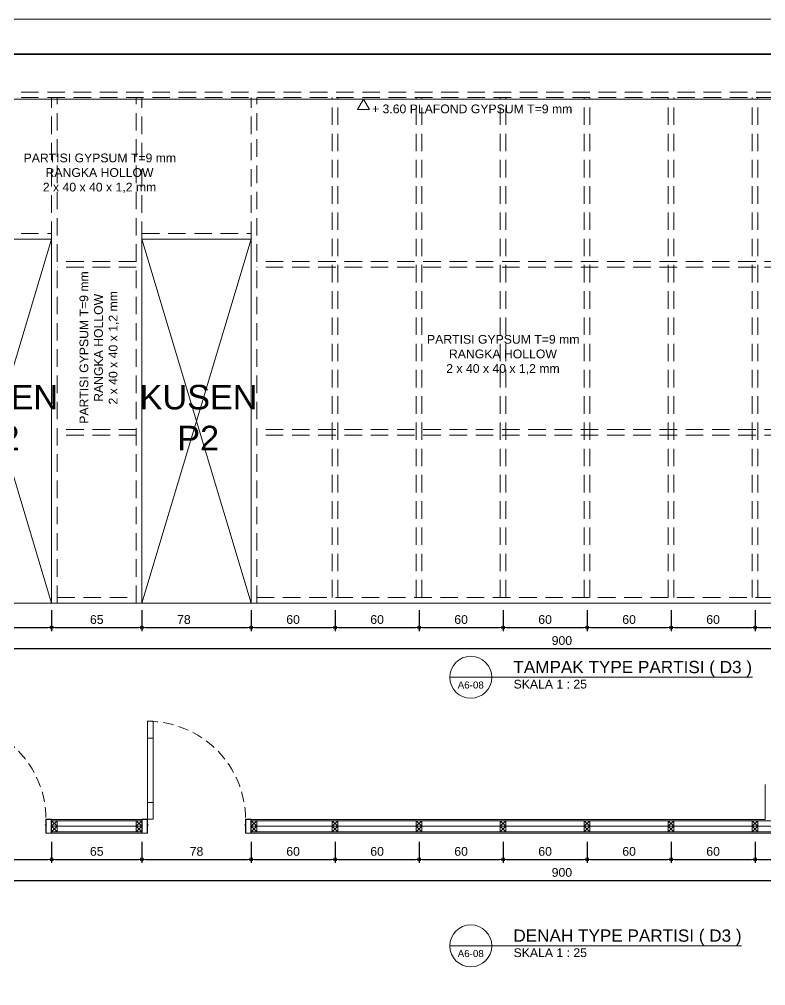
# Model space of a CAD drawing. Header units: millimetres. Extents: x -11 to 1625, y -267 to 180.
# Drawn here: x 1025.01 to 1046.34, y -239.61 to -212 of the extents above; entities that cross this region are included whole.
import ezdxf
from ezdxf.enums import TextEntityAlignment as Align

# ---------------------------------------------------------------- set-up
doc = ezdxf.new("R2010")
doc.units = ezdxf.units.MM
doc.linetypes.add('HIDDEN', pattern=[0.375, 0.25, -0.125])
for name, color, linetype, lineweight in [('ars', 11, 'Continuous', 5), ('GRS KOP', 1, 'Continuous', 35), ('kop', 7, 'Continuous', 20), ('kus', 63, 'Continuous', 15), ('lan', 7, 'Continuous', 15), ('not', 7, 'Continuous', 20), ('PARTISI', 190, 'Continuous', 9), ('u', 6, 'Continuous', 20)]:
    doc.layers.add(name, color=color, linetype=linetype, lineweight=lineweight)
doc.styles.add('BARU', font='complex.shx')
doc.styles.add('S', font='SIMPLEX', dxfattribs={"width": 1.1})
doc.styles.get("Standard").update_dxf_attribs({"font": 'ARIALUNI.TTF'})
doc.dimstyles.new('SK-25', dxfattribs={"dimtxt": 0.25, "dimasz": 0.1, "dimexe": 0.1, "dimexo": 0, "dimgap": 0.1, "dimtad": 1, "dimdec": 0, "dimlfac": 25, "dimzin": 12, "dimdsep": 46, "dimtxsty": 'Standard', "dimblk": 'BULAT', "dimcen": 0.1, "dimclrd": 256, "dimadec": 0, "dimazin": 3, "dimtfac": 1, "dimtdec": 0, "dimtofl": 0, "dimtmove": 0, "dimatfit": 3, "dimldrblk": 'BULAT', "dimfxl": 0, "dimtolj": 1, "dimtzin": 0, "dimarcsym": 0})

# ---------------------------------------------------------------- blocks, each defined once
blk = doc.blocks.new('kop')
at = {"layer": 'GRS KOP'}
blk.add_lwpolyline([(1, 54), (83, 54), (83, 1), (1, 1)], close=True, dxfattribs=at)
at = {"layer": 'kop', "color": 7}
blk.add_line((84, 55), (0, 55), dxfattribs=at)
at = {"layer": 'kop', "style": 'BARU', "flags": 4}
for p, height in [((73.8, 5.4), 0.35), ((80.303, 5.382), 0.25), ((73.8, 4.9), 0.35), ((80.303, 4.882), 0.25), ((73.8, 4.4), 0.35), ((80.303, 4.382), 0.25)]:
    blk.add_attdef('-', p, '', height=height, dxfattribs=at)
at = {"layer": 'kop', "flags": 4}
for tag, p in [('AR-00', (78.057, 2.648)), ('00', (81.238, 2.647))]:
    blk.add_attdef(tag, text='', height=0.35, dxfattribs=at).set_placement(p, align=Align.MIDDLE)
blk = doc.blocks.new('P 70')
at = {"linetype": 'HIDDEN', "ltscale": 0.3}
blk.add_lwpolyline([(-0.74, 0.1, -0.414214), (-0.04, 0.8, -1.303225)], format="xyb", dxfattribs=at)
for points in [[(-0.04, 0.8), (-0.08, 0.8), (-0.08, 0.68), (-0.04, 0.68)], [(-0.04, 0.68), (-0.08, 0.68), (-0.08, 0.22), (-0.04, 0.22)], [(-0.04, 0.1), (-0.08, 0.1), (-0.08, 0.22), (-0.04, 0.22)], [(-0.7351, 0.06), (-0.74, 0.06), (-0.74, 0.0615), (-0.74, 0.1), (-0.78, 0.1), (-0.78, 0), (-0.74, 0), (-0.74, 0.0565), (-0.7351, 0.0583)], [(-0.742, 0.002), (-0.778, 0.002), (-0.778, 0.098), (-0.742, 0.098)], [(-0.0449, 0.06), (-0.04, 0.06), (-0.04, 0.0615), (-0.04, 0.1), (0, 0.1), (0, 0), (-0.04, 0), (-0.04, 0.0565), (-0.0449, 0.0583)], [(-0.038, 0.002), (-0.002, 0.002), (-0.002, 0.098), (-0.038, 0.098)]]:
    blk.add_lwpolyline(points, close=True)
blk = doc.blocks.new('Ndtpd')
blk.add_line((0.747, 0), (-0.747, 0))
blk.add_circle((0, 0), 0.747)
at = {"flags": 4}
for tag, height, p in [('NO', 0.5, (0, 0.148)), ('NOLBR', 0.3, (0, -0.398))]:
    blk.add_attdef(tag, text='', height=height, dxfattribs=at).set_placement(p, align=Align.CENTER)
for tag, p, height in [('NDTPD', (1.516, 0.148), 0.5), ('SKALA', (1.523, -0.398), 0.3)]:
    blk.add_attdef(tag, p, '', height=height, dxfattribs=at)
blk = doc.blocks.new('BULAT')
for p, q in [((-1, 0), (1, 0)), ((0, -1), (0, 1))]:
    blk.add_line(p, q)
blk.add_circle((0, 0), 0.5)
blk = doc.blocks.new('*D2249')
at = {"layer": 'Defpoints', "color": 0, "ltscale": 0.15}
for p in [(1022.516, -236.102), (1058.516, -236.102), (1058.516, -236.602)]:
    blk.add_point(p, dxfattribs=at)
at = {"layer": 'u', "color": 0, "lineweight": -2, "ltscale": 0.15}
for p, q in [((1022.516, -236.102), (1022.516, -236.702)), ((1058.516, -236.102), (1058.516, -236.702))]:
    blk.add_line(p, q, dxfattribs=at)
at = {"layer": 'u', "lineweight": -2, "ltscale": 0.15}
blk.add_line((1022.616, -236.602), (1058.416, -236.602), dxfattribs=at)
at = {"layer": 'u', "lineweight": -2, "ltscale": 0.15, "xscale": 0.1, "yscale": 0.1, "zscale": 0.1, "rotation": 180}
blk.add_blockref('BULAT', (1022.516, -236.602), dxfattribs=at)
at = {"layer": 'u', "lineweight": -2, "ltscale": 0.15, "xscale": 0.1, "yscale": 0.1, "zscale": 0.1}
blk.add_blockref('BULAT', (1058.516, -236.602), dxfattribs=at)
at = {"layer": 'u', "color": 0, "ltscale": 0.15, "insert": (1040.516, -236.374), "char_height": 0.25, "attachment_point": 5}
blk.add_mtext('\\A1;900', dxfattribs=at)
blk = doc.blocks.new('*D2250')
at = {"layer": 'Defpoints', "color": 0, "ltscale": 0.15}
for p in [(1028.516, -235.502), (1031.636, -235.502), (1031.636, -236.002)]:
    blk.add_point(p, dxfattribs=at)
at = {"layer": 'u', "color": 0, "lineweight": -2, "ltscale": 0.15}
for p, q in [((1028.516, -235.502), (1028.516, -236.102)), ((1031.636, -235.502), (1031.636, -236.102))]:
    blk.add_line(p, q, dxfattribs=at)
at = {"layer": 'u', "lineweight": -2, "ltscale": 0.15}
blk.add_line((1028.616, -236.002), (1031.536, -236.002), dxfattribs=at)
at = {"layer": 'u', "lineweight": -2, "ltscale": 0.15, "xscale": 0.1, "yscale": 0.1, "zscale": 0.1, "rotation": 180}
blk.add_blockref('BULAT', (1028.516, -236.002), dxfattribs=at)
at = {"layer": 'u', "lineweight": -2, "ltscale": 0.15, "xscale": 0.1, "yscale": 0.1, "zscale": 0.1}
blk.add_blockref('BULAT', (1031.636, -236.002), dxfattribs=at)
at = {"layer": 'u', "color": 0, "ltscale": 0.15, "insert": (1030.076, -235.774), "char_height": 0.25, "attachment_point": 5}
blk.add_mtext('\\A1;78', dxfattribs=at)
blk = doc.blocks.new('*D2251')
at = {"layer": 'Defpoints', "color": 0, "ltscale": 0.15}
for p in [(1025.936, -235.502), (1028.516, -235.502), (1028.516, -236.002)]:
    blk.add_point(p, dxfattribs=at)
at = {"layer": 'u', "color": 0, "lineweight": -2, "ltscale": 0.15}
for p, q in [((1025.936, -235.502), (1025.936, -236.102)), ((1028.516, -235.502), (1028.516, -236.102))]:
    blk.add_line(p, q, dxfattribs=at)
at = {"layer": 'u', "lineweight": -2, "ltscale": 0.15}
blk.add_line((1026.036, -236.002), (1028.416, -236.002), dxfattribs=at)
at = {"layer": 'u', "lineweight": -2, "ltscale": 0.15, "xscale": 0.1, "yscale": 0.1, "zscale": 0.1, "rotation": 180}
blk.add_blockref('BULAT', (1025.936, -236.002), dxfattribs=at)
at = {"layer": 'u', "lineweight": -2, "ltscale": 0.15, "xscale": 0.1, "yscale": 0.1, "zscale": 0.1}
blk.add_blockref('BULAT', (1028.516, -236.002), dxfattribs=at)
at = {"layer": 'u', "color": 0, "ltscale": 0.15, "insert": (1027.226, -235.774), "char_height": 0.25, "attachment_point": 5}
blk.add_mtext('\\A1;65', dxfattribs=at)
blk = doc.blocks.new('*D2252')
at = {"layer": 'Defpoints', "color": 0, "ltscale": 0.15}
for p in [(1022.816, -235.502), (1025.936, -235.502), (1025.936, -236.002)]:
    blk.add_point(p, dxfattribs=at)
at = {"layer": 'u', "color": 0, "lineweight": -2, "ltscale": 0.15}
for p, q in [((1022.816, -235.502), (1022.816, -236.102)), ((1025.936, -235.502), (1025.936, -236.102))]:
    blk.add_line(p, q, dxfattribs=at)
at = {"layer": 'u', "lineweight": -2, "ltscale": 0.15}
blk.add_line((1022.916, -236.002), (1025.836, -236.002), dxfattribs=at)
at = {"layer": 'u', "lineweight": -2, "ltscale": 0.15, "xscale": 0.1, "yscale": 0.1, "zscale": 0.1, "rotation": 180}
blk.add_blockref('BULAT', (1022.816, -236.002), dxfattribs=at)
at = {"layer": 'u', "lineweight": -2, "ltscale": 0.15, "xscale": 0.1, "yscale": 0.1, "zscale": 0.1}
blk.add_blockref('BULAT', (1025.936, -236.002), dxfattribs=at)
at = {"layer": 'u', "color": 0, "ltscale": 0.15, "insert": (1024.376, -235.774), "char_height": 0.25, "attachment_point": 5}
blk.add_mtext('\\A1;78', dxfattribs=at)
blk = doc.blocks.new('*D2253')
at = {"layer": 'Defpoints', "color": 0, "ltscale": 0.15}
for p in [(1041.236, -235.502), (1043.636, -235.502), (1043.636, -236.002)]:
    blk.add_point(p, dxfattribs=at)
at = {"layer": 'u', "color": 0, "lineweight": -2, "ltscale": 0.15}
for p, q in [((1041.236, -235.502), (1041.236, -236.102)), ((1043.636, -235.502), (1043.636, -236.102))]:
    blk.add_line(p, q, dxfattribs=at)
at = {"layer": 'u', "lineweight": -2, "ltscale": 0.15}
blk.add_line((1041.336, -236.002), (1043.536, -236.002), dxfattribs=at)
at = {"layer": 'u', "lineweight": -2, "ltscale": 0.15, "xscale": 0.1, "yscale": 0.1, "zscale": 0.1, "rotation": 180}
blk.add_blockref('BULAT', (1041.236, -236.002), dxfattribs=at)
at = {"layer": 'u', "lineweight": -2, "ltscale": 0.15, "xscale": 0.1, "yscale": 0.1, "zscale": 0.1}
blk.add_blockref('BULAT', (1043.636, -236.002), dxfattribs=at)
at = {"layer": 'u', "color": 0, "ltscale": 0.15, "insert": (1042.436, -235.774), "char_height": 0.25, "attachment_point": 5}
blk.add_mtext('\\A1;60', dxfattribs=at)
blk = doc.blocks.new('*D2254')
at = {"layer": 'Defpoints', "color": 0, "ltscale": 0.15}
for p in [(1038.836, -235.502), (1041.236, -235.502), (1041.236, -236.002)]:
    blk.add_point(p, dxfattribs=at)
at = {"layer": 'u', "color": 0, "lineweight": -2, "ltscale": 0.15}
for p, q in [((1038.836, -235.502), (1038.836, -236.102)), ((1041.236, -235.502), (1041.236, -236.102))]:
    blk.add_line(p, q, dxfattribs=at)
at = {"layer": 'u', "lineweight": -2, "ltscale": 0.15}
blk.add_line((1038.936, -236.002), (1041.136, -236.002), dxfattribs=at)
at = {"layer": 'u', "lineweight": -2, "ltscale": 0.15, "xscale": 0.1, "yscale": 0.1, "zscale": 0.1, "rotation": 180}
blk.add_blockref('BULAT', (1038.836, -236.002), dxfattribs=at)
at = {"layer": 'u', "lineweight": -2, "ltscale": 0.15, "xscale": 0.1, "yscale": 0.1, "zscale": 0.1}
blk.add_blockref('BULAT', (1041.236, -236.002), dxfattribs=at)
at = {"layer": 'u', "color": 0, "ltscale": 0.15, "insert": (1040.036, -235.774), "char_height": 0.25, "attachment_point": 5}
blk.add_mtext('\\A1;60', dxfattribs=at)
blk = doc.blocks.new('*D2255')
at = {"layer": 'Defpoints', "color": 0, "ltscale": 0.15}
for p in [(1036.436, -235.502), (1038.836, -235.502), (1038.836, -236.002)]:
    blk.add_point(p, dxfattribs=at)
at = {"layer": 'u', "color": 0, "lineweight": -2, "ltscale": 0.15}
for p, q in [((1036.436, -235.502), (1036.436, -236.102)), ((1038.836, -235.502), (1038.836, -236.102))]:
    blk.add_line(p, q, dxfattribs=at)
at = {"layer": 'u', "lineweight": -2, "ltscale": 0.15}
blk.add_line((1036.536, -236.002), (1038.736, -236.002), dxfattribs=at)
at = {"layer": 'u', "lineweight": -2, "ltscale": 0.15, "xscale": 0.1, "yscale": 0.1, "zscale": 0.1, "rotation": 180}
blk.add_blockref('BULAT', (1036.436, -236.002), dxfattribs=at)
at = {"layer": 'u', "lineweight": -2, "ltscale": 0.15, "xscale": 0.1, "yscale": 0.1, "zscale": 0.1}
blk.add_blockref('BULAT', (1038.836, -236.002), dxfattribs=at)
at = {"layer": 'u', "color": 0, "ltscale": 0.15, "insert": (1037.636, -235.774), "char_height": 0.25, "attachment_point": 5}
blk.add_mtext('\\A1;60', dxfattribs=at)
blk = doc.blocks.new('*D2256')
at = {"layer": 'Defpoints', "color": 0, "ltscale": 0.15}
for p in [(1034.036, -235.502), (1036.436, -235.502), (1036.436, -236.002)]:
    blk.add_point(p, dxfattribs=at)
at = {"layer": 'u', "color": 0, "lineweight": -2, "ltscale": 0.15}
for p, q in [((1034.036, -235.502), (1034.036, -236.102)), ((1036.436, -235.502), (1036.436, -236.102))]:
    blk.add_line(p, q, dxfattribs=at)
at = {"layer": 'u', "lineweight": -2, "ltscale": 0.15}
blk.add_line((1034.136, -236.002), (1036.336, -236.002), dxfattribs=at)
at = {"layer": 'u', "lineweight": -2, "ltscale": 0.15, "xscale": 0.1, "yscale": 0.1, "zscale": 0.1, "rotation": 180}
blk.add_blockref('BULAT', (1034.036, -236.002), dxfattribs=at)
at = {"layer": 'u', "lineweight": -2, "ltscale": 0.15, "xscale": 0.1, "yscale": 0.1, "zscale": 0.1}
blk.add_blockref('BULAT', (1036.436, -236.002), dxfattribs=at)
at = {"layer": 'u', "color": 0, "ltscale": 0.15, "insert": (1035.236, -235.774), "char_height": 0.25, "attachment_point": 5}
blk.add_mtext('\\A1;60', dxfattribs=at)
blk = doc.blocks.new('*D2257')
at = {"layer": 'Defpoints', "color": 0, "ltscale": 0.15}
for p in [(1031.636, -235.502), (1034.036, -235.502), (1034.036, -236.002)]:
    blk.add_point(p, dxfattribs=at)
at = {"layer": 'u', "color": 0, "lineweight": -2, "ltscale": 0.15}
for p, q in [((1031.636, -235.502), (1031.636, -236.102)), ((1034.036, -235.502), (1034.036, -236.102))]:
    blk.add_line(p, q, dxfattribs=at)
at = {"layer": 'u', "lineweight": -2, "ltscale": 0.15}
blk.add_line((1031.736, -236.002), (1033.936, -236.002), dxfattribs=at)
at = {"layer": 'u', "lineweight": -2, "ltscale": 0.15, "xscale": 0.1, "yscale": 0.1, "zscale": 0.1, "rotation": 180}
blk.add_blockref('BULAT', (1031.636, -236.002), dxfattribs=at)
at = {"layer": 'u', "lineweight": -2, "ltscale": 0.15, "xscale": 0.1, "yscale": 0.1, "zscale": 0.1}
blk.add_blockref('BULAT', (1034.036, -236.002), dxfattribs=at)
at = {"layer": 'u', "color": 0, "ltscale": 0.15, "insert": (1032.836, -235.774), "char_height": 0.25, "attachment_point": 5}
blk.add_mtext('\\A1;60', dxfattribs=at)
blk = doc.blocks.new('*D2260')
at = {"layer": 'Defpoints', "color": 0, "ltscale": 0.15}
for p in [(1046.036, -235.502), (1048.436, -235.502), (1048.436, -236.002)]:
    blk.add_point(p, dxfattribs=at)
at = {"layer": 'u', "color": 0, "lineweight": -2, "ltscale": 0.15}
for p, q in [((1046.036, -235.502), (1046.036, -236.102)), ((1048.436, -235.502), (1048.436, -236.102))]:
    blk.add_line(p, q, dxfattribs=at)
at = {"layer": 'u', "lineweight": -2, "ltscale": 0.15}
blk.add_line((1046.136, -236.002), (1048.336, -236.002), dxfattribs=at)
at = {"layer": 'u', "lineweight": -2, "ltscale": 0.15, "xscale": 0.1, "yscale": 0.1, "zscale": 0.1, "rotation": 180}
blk.add_blockref('BULAT', (1046.036, -236.002), dxfattribs=at)
at = {"layer": 'u', "lineweight": -2, "ltscale": 0.15, "xscale": 0.1, "yscale": 0.1, "zscale": 0.1}
blk.add_blockref('BULAT', (1048.436, -236.002), dxfattribs=at)
at = {"layer": 'u', "color": 0, "ltscale": 0.15, "insert": (1047.236, -235.774), "char_height": 0.25, "attachment_point": 5}
blk.add_mtext('\\A1;60', dxfattribs=at)
blk = doc.blocks.new('*D2261')
at = {"layer": 'Defpoints', "color": 0, "ltscale": 0.15}
for p in [(1043.636, -235.502), (1046.036, -235.502), (1046.036, -236.002)]:
    blk.add_point(p, dxfattribs=at)
at = {"layer": 'u', "color": 0, "lineweight": -2, "ltscale": 0.15}
for p, q in [((1043.636, -235.502), (1043.636, -236.102)), ((1046.036, -235.502), (1046.036, -236.102))]:
    blk.add_line(p, q, dxfattribs=at)
at = {"layer": 'u', "lineweight": -2, "ltscale": 0.15}
blk.add_line((1043.736, -236.002), (1045.936, -236.002), dxfattribs=at)
at = {"layer": 'u', "lineweight": -2, "ltscale": 0.15, "xscale": 0.1, "yscale": 0.1, "zscale": 0.1, "rotation": 180}
blk.add_blockref('BULAT', (1043.636, -236.002), dxfattribs=at)
at = {"layer": 'u', "lineweight": -2, "ltscale": 0.15, "xscale": 0.1, "yscale": 0.1, "zscale": 0.1}
blk.add_blockref('BULAT', (1046.036, -236.002), dxfattribs=at)
at = {"layer": 'u', "color": 0, "ltscale": 0.15, "insert": (1044.836, -235.774), "char_height": 0.25, "attachment_point": 5}
blk.add_mtext('\\A1;60', dxfattribs=at)
blk = doc.blocks.new('PEILA')
blk.add_lwpolyline([(-0.188, -0.325), (0.188, -0.325), (0, 0)], close=True)
at = {"style": 'S', "width": 1.1, "flags": 4}
blk.add_attdef('CAT', (0.265, -0.289), '', height=0.2, dxfattribs=at)
blk = doc.blocks.new('*D2364')
at = {"layer": 'Defpoints', "color": 0, "ltscale": 0.15}
for p in [(1022.516, -229.478), (1058.516, -229.478), (1058.516, -229.978)]:
    blk.add_point(p, dxfattribs=at)
at = {"layer": 'u', "color": 0, "lineweight": -2, "ltscale": 0.15}
for p, q in [((1022.516, -229.478), (1022.516, -230.078)), ((1058.516, -229.478), (1058.516, -230.078))]:
    blk.add_line(p, q, dxfattribs=at)
at = {"layer": 'u', "lineweight": -2, "ltscale": 0.15}
blk.add_line((1022.616, -229.978), (1058.416, -229.978), dxfattribs=at)
at = {"layer": 'u', "lineweight": -2, "ltscale": 0.15, "xscale": 0.1, "yscale": 0.1, "zscale": 0.1, "rotation": 180}
blk.add_blockref('BULAT', (1022.516, -229.978), dxfattribs=at)
at = {"layer": 'u', "lineweight": -2, "ltscale": 0.15, "xscale": 0.1, "yscale": 0.1, "zscale": 0.1}
blk.add_blockref('BULAT', (1058.516, -229.978), dxfattribs=at)
at = {"layer": 'u', "color": 0, "ltscale": 0.15, "insert": (1040.516, -229.75), "char_height": 0.25, "attachment_point": 5}
blk.add_mtext('\\A1;900', dxfattribs=at)
blk = doc.blocks.new('*D2365')
at = {"layer": 'Defpoints', "color": 0, "ltscale": 0.15}
for p in [(1028.516, -228.878), (1031.636, -228.878), (1031.636, -229.378)]:
    blk.add_point(p, dxfattribs=at)
at = {"layer": 'u', "color": 0, "lineweight": -2, "ltscale": 0.15}
for p, q in [((1028.516, -228.878), (1028.516, -229.478)), ((1031.636, -228.878), (1031.636, -229.478))]:
    blk.add_line(p, q, dxfattribs=at)
at = {"layer": 'u', "lineweight": -2, "ltscale": 0.15}
blk.add_line((1028.616, -229.378), (1031.536, -229.378), dxfattribs=at)
at = {"layer": 'u', "lineweight": -2, "ltscale": 0.15, "xscale": 0.1, "yscale": 0.1, "zscale": 0.1, "rotation": 180}
blk.add_blockref('BULAT', (1028.516, -229.378), dxfattribs=at)
at = {"layer": 'u', "lineweight": -2, "ltscale": 0.15, "xscale": 0.1, "yscale": 0.1, "zscale": 0.1}
blk.add_blockref('BULAT', (1031.636, -229.378), dxfattribs=at)
at = {"layer": 'u', "color": 0, "ltscale": 0.15, "insert": (1029.716, -229.15), "char_height": 0.25, "attachment_point": 5}
blk.add_mtext('\\A1;78', dxfattribs=at)
blk = doc.blocks.new('*D2366')
at = {"layer": 'Defpoints', "color": 0, "ltscale": 0.15}
for p in [(1025.936, -228.878), (1028.516, -228.878), (1028.516, -229.378)]:
    blk.add_point(p, dxfattribs=at)
at = {"layer": 'u', "color": 0, "lineweight": -2, "ltscale": 0.15}
for p, q in [((1025.936, -228.878), (1025.936, -229.478)), ((1028.516, -228.878), (1028.516, -229.478))]:
    blk.add_line(p, q, dxfattribs=at)
at = {"layer": 'u', "lineweight": -2, "ltscale": 0.15}
blk.add_line((1026.036, -229.378), (1028.416, -229.378), dxfattribs=at)
at = {"layer": 'u', "lineweight": -2, "ltscale": 0.15, "xscale": 0.1, "yscale": 0.1, "zscale": 0.1, "rotation": 180}
blk.add_blockref('BULAT', (1025.936, -229.378), dxfattribs=at)
at = {"layer": 'u', "lineweight": -2, "ltscale": 0.15, "xscale": 0.1, "yscale": 0.1, "zscale": 0.1}
blk.add_blockref('BULAT', (1028.516, -229.378), dxfattribs=at)
at = {"layer": 'u', "color": 0, "ltscale": 0.15, "insert": (1027.226, -229.15), "char_height": 0.25, "attachment_point": 5}
blk.add_mtext('\\A1;65', dxfattribs=at)
blk = doc.blocks.new('*D2367')
at = {"layer": 'Defpoints', "color": 0, "ltscale": 0.15}
for p in [(1022.816, -228.878), (1025.936, -228.878), (1025.936, -229.378)]:
    blk.add_point(p, dxfattribs=at)
at = {"layer": 'u', "color": 0, "lineweight": -2, "ltscale": 0.15}
for p, q in [((1022.816, -228.878), (1022.816, -229.478)), ((1025.936, -228.878), (1025.936, -229.478))]:
    blk.add_line(p, q, dxfattribs=at)
at = {"layer": 'u', "lineweight": -2, "ltscale": 0.15}
blk.add_line((1022.916, -229.378), (1025.836, -229.378), dxfattribs=at)
at = {"layer": 'u', "lineweight": -2, "ltscale": 0.15, "xscale": 0.1, "yscale": 0.1, "zscale": 0.1, "rotation": 180}
blk.add_blockref('BULAT', (1022.816, -229.378), dxfattribs=at)
at = {"layer": 'u', "lineweight": -2, "ltscale": 0.15, "xscale": 0.1, "yscale": 0.1, "zscale": 0.1}
blk.add_blockref('BULAT', (1025.936, -229.378), dxfattribs=at)
at = {"layer": 'u', "color": 0, "ltscale": 0.15, "insert": (1024.016, -229.15), "char_height": 0.25, "attachment_point": 5}
blk.add_mtext('\\A1;78', dxfattribs=at)
blk = doc.blocks.new('*D2368')
at = {"layer": 'Defpoints', "color": 0, "ltscale": 0.15}
for p in [(1041.236, -228.878), (1043.636, -228.878), (1043.636, -229.378)]:
    blk.add_point(p, dxfattribs=at)
at = {"layer": 'u', "color": 0, "lineweight": -2, "ltscale": 0.15}
for p, q in [((1041.236, -228.878), (1041.236, -229.478)), ((1043.636, -228.878), (1043.636, -229.478))]:
    blk.add_line(p, q, dxfattribs=at)
at = {"layer": 'u', "lineweight": -2, "ltscale": 0.15}
blk.add_line((1041.336, -229.378), (1043.536, -229.378), dxfattribs=at)
at = {"layer": 'u', "lineweight": -2, "ltscale": 0.15, "xscale": 0.1, "yscale": 0.1, "zscale": 0.1, "rotation": 180}
blk.add_blockref('BULAT', (1041.236, -229.378), dxfattribs=at)
at = {"layer": 'u', "lineweight": -2, "ltscale": 0.15, "xscale": 0.1, "yscale": 0.1, "zscale": 0.1}
blk.add_blockref('BULAT', (1043.636, -229.378), dxfattribs=at)
at = {"layer": 'u', "color": 0, "ltscale": 0.15, "insert": (1042.436, -229.15), "char_height": 0.25, "attachment_point": 5}
blk.add_mtext('\\A1;60', dxfattribs=at)
blk = doc.blocks.new('*D2369')
at = {"layer": 'Defpoints', "color": 0, "ltscale": 0.15}
for p in [(1038.836, -228.878), (1041.236, -228.878), (1041.236, -229.378)]:
    blk.add_point(p, dxfattribs=at)
at = {"layer": 'u', "color": 0, "lineweight": -2, "ltscale": 0.15}
for p, q in [((1038.836, -228.878), (1038.836, -229.478)), ((1041.236, -228.878), (1041.236, -229.478))]:
    blk.add_line(p, q, dxfattribs=at)
at = {"layer": 'u', "lineweight": -2, "ltscale": 0.15}
blk.add_line((1038.936, -229.378), (1041.136, -229.378), dxfattribs=at)
at = {"layer": 'u', "lineweight": -2, "ltscale": 0.15, "xscale": 0.1, "yscale": 0.1, "zscale": 0.1, "rotation": 180}
blk.add_blockref('BULAT', (1038.836, -229.378), dxfattribs=at)
at = {"layer": 'u', "lineweight": -2, "ltscale": 0.15, "xscale": 0.1, "yscale": 0.1, "zscale": 0.1}
blk.add_blockref('BULAT', (1041.236, -229.378), dxfattribs=at)
at = {"layer": 'u', "color": 0, "ltscale": 0.15, "insert": (1040.036, -229.15), "char_height": 0.25, "attachment_point": 5}
blk.add_mtext('\\A1;60', dxfattribs=at)
blk = doc.blocks.new('*D2370')
at = {"layer": 'Defpoints', "color": 0, "ltscale": 0.15}
for p in [(1036.436, -228.878), (1038.836, -228.878), (1038.836, -229.378)]:
    blk.add_point(p, dxfattribs=at)
at = {"layer": 'u', "color": 0, "lineweight": -2, "ltscale": 0.15}
for p, q in [((1036.436, -228.878), (1036.436, -229.478)), ((1038.836, -228.878), (1038.836, -229.478))]:
    blk.add_line(p, q, dxfattribs=at)
at = {"layer": 'u', "lineweight": -2, "ltscale": 0.15}
blk.add_line((1036.536, -229.378), (1038.736, -229.378), dxfattribs=at)
at = {"layer": 'u', "lineweight": -2, "ltscale": 0.15, "xscale": 0.1, "yscale": 0.1, "zscale": 0.1, "rotation": 180}
blk.add_blockref('BULAT', (1036.436, -229.378), dxfattribs=at)
at = {"layer": 'u', "lineweight": -2, "ltscale": 0.15, "xscale": 0.1, "yscale": 0.1, "zscale": 0.1}
blk.add_blockref('BULAT', (1038.836, -229.378), dxfattribs=at)
at = {"layer": 'u', "color": 0, "ltscale": 0.15, "insert": (1037.636, -229.15), "char_height": 0.25, "attachment_point": 5}
blk.add_mtext('\\A1;60', dxfattribs=at)
blk = doc.blocks.new('*D2371')
at = {"layer": 'Defpoints', "color": 0, "ltscale": 0.15}
for p in [(1034.036, -228.878), (1036.436, -228.878), (1036.436, -229.378)]:
    blk.add_point(p, dxfattribs=at)
at = {"layer": 'u', "color": 0, "lineweight": -2, "ltscale": 0.15}
for p, q in [((1034.036, -228.878), (1034.036, -229.478)), ((1036.436, -228.878), (1036.436, -229.478))]:
    blk.add_line(p, q, dxfattribs=at)
at = {"layer": 'u', "lineweight": -2, "ltscale": 0.15}
blk.add_line((1034.136, -229.378), (1036.336, -229.378), dxfattribs=at)
at = {"layer": 'u', "lineweight": -2, "ltscale": 0.15, "xscale": 0.1, "yscale": 0.1, "zscale": 0.1, "rotation": 180}
blk.add_blockref('BULAT', (1034.036, -229.378), dxfattribs=at)
at = {"layer": 'u', "lineweight": -2, "ltscale": 0.15, "xscale": 0.1, "yscale": 0.1, "zscale": 0.1}
blk.add_blockref('BULAT', (1036.436, -229.378), dxfattribs=at)
at = {"layer": 'u', "color": 0, "ltscale": 0.15, "insert": (1035.236, -229.15), "char_height": 0.25, "attachment_point": 5}
blk.add_mtext('\\A1;60', dxfattribs=at)
blk = doc.blocks.new('*D2372')
at = {"layer": 'Defpoints', "color": 0, "ltscale": 0.15}
for p in [(1031.636, -228.878), (1034.036, -228.878), (1034.036, -229.378)]:
    blk.add_point(p, dxfattribs=at)
at = {"layer": 'u', "color": 0, "lineweight": -2, "ltscale": 0.15}
for p, q in [((1031.636, -228.878), (1031.636, -229.478)), ((1034.036, -228.878), (1034.036, -229.478))]:
    blk.add_line(p, q, dxfattribs=at)
at = {"layer": 'u', "lineweight": -2, "ltscale": 0.15}
blk.add_line((1031.736, -229.378), (1033.936, -229.378), dxfattribs=at)
at = {"layer": 'u', "lineweight": -2, "ltscale": 0.15, "xscale": 0.1, "yscale": 0.1, "zscale": 0.1, "rotation": 180}
blk.add_blockref('BULAT', (1031.636, -229.378), dxfattribs=at)
at = {"layer": 'u', "lineweight": -2, "ltscale": 0.15, "xscale": 0.1, "yscale": 0.1, "zscale": 0.1}
blk.add_blockref('BULAT', (1034.036, -229.378), dxfattribs=at)
at = {"layer": 'u', "color": 0, "ltscale": 0.15, "insert": (1032.836, -229.15), "char_height": 0.25, "attachment_point": 5}
blk.add_mtext('\\A1;60', dxfattribs=at)
blk = doc.blocks.new('*D2375')
at = {"layer": 'Defpoints', "color": 0, "ltscale": 0.15}
for p in [(1046.036, -228.878), (1048.436, -228.878), (1048.436, -229.378)]:
    blk.add_point(p, dxfattribs=at)
at = {"layer": 'u', "color": 0, "lineweight": -2, "ltscale": 0.15}
for p, q in [((1046.036, -228.878), (1046.036, -229.478)), ((1048.436, -228.878), (1048.436, -229.478))]:
    blk.add_line(p, q, dxfattribs=at)
at = {"layer": 'u', "lineweight": -2, "ltscale": 0.15}
blk.add_line((1046.136, -229.378), (1048.336, -229.378), dxfattribs=at)
at = {"layer": 'u', "lineweight": -2, "ltscale": 0.15, "xscale": 0.1, "yscale": 0.1, "zscale": 0.1, "rotation": 180}
blk.add_blockref('BULAT', (1046.036, -229.378), dxfattribs=at)
at = {"layer": 'u', "lineweight": -2, "ltscale": 0.15, "xscale": 0.1, "yscale": 0.1, "zscale": 0.1}
blk.add_blockref('BULAT', (1048.436, -229.378), dxfattribs=at)
at = {"layer": 'u', "color": 0, "ltscale": 0.15, "insert": (1047.236, -229.15), "char_height": 0.25, "attachment_point": 5}
blk.add_mtext('\\A1;60', dxfattribs=at)
blk = doc.blocks.new('*D2376')
at = {"layer": 'Defpoints', "color": 0, "ltscale": 0.15}
for p in [(1043.636, -228.878), (1046.036, -228.878), (1046.036, -229.378)]:
    blk.add_point(p, dxfattribs=at)
at = {"layer": 'u', "color": 0, "lineweight": -2, "ltscale": 0.15}
for p, q in [((1043.636, -228.878), (1043.636, -229.478)), ((1046.036, -228.878), (1046.036, -229.478))]:
    blk.add_line(p, q, dxfattribs=at)
at = {"layer": 'u', "lineweight": -2, "ltscale": 0.15}
blk.add_line((1043.736, -229.378), (1045.936, -229.378), dxfattribs=at)
at = {"layer": 'u', "lineweight": -2, "ltscale": 0.15, "xscale": 0.1, "yscale": 0.1, "zscale": 0.1, "rotation": 180}
blk.add_blockref('BULAT', (1043.636, -229.378), dxfattribs=at)
at = {"layer": 'u', "lineweight": -2, "ltscale": 0.15, "xscale": 0.1, "yscale": 0.1, "zscale": 0.1}
blk.add_blockref('BULAT', (1046.036, -229.378), dxfattribs=at)
at = {"layer": 'u', "color": 0, "ltscale": 0.15, "insert": (1044.836, -229.15), "char_height": 0.25, "attachment_point": 5}
blk.add_mtext('\\A1;60', dxfattribs=at)

msp = doc.modelspace()

# ---------------------------------------------------------------- linework, layer by layer
at = {"layer": 'ars'}
for p, q in [((1022.8156795, -214.2775377), (1058.2156795, -214.2775377)), ((1046.3196795, -233.8599462), (1046.3196795, -234.8599462)), ((1028.5156795, -234.8599462), (1025.9356795, -234.8599462)), ((1026.0956795, -234.8959462), (1025.9356795, -235.0559462)), ((1025.9356795, -234.8959462), (1026.0956795, -235.0559462)), ((1028.3556795, -234.8959462), (1028.5156795, -235.0559462)), ((1028.5156795, -234.8959462), (1028.3556795, -235.0559462)), ((1046.3196795, -234.8599462), (1031.6356795, -234.8599462)), ((1031.7956795, -234.8959462), (1031.6356795, -235.0559462)), ((1031.6356795, -234.8959462), (1031.7956795, -235.0559462)), ((1034.1156795, -234.8959462), (1033.9556795, -235.0559462)), ((1033.9556795, -234.8959462), (1034.1156795, -235.0559462)), ((1036.5156795, -234.8959462), (1036.3556795, -235.0559462)), ((1036.3556795, -234.8959462), (1036.5156795, -235.0559462)), ((1038.9156795, -234.8959462), (1038.7556795, -235.0559462)), ((1038.7556795, -234.8959462), (1038.9156795, -235.0559462)), ((1041.3156795, -234.8959462), (1041.1556795, -235.0559462)), ((1041.1556795, -234.8959462), (1041.3156795, -235.0559462)), ((1043.7156795, -234.8959462), (1043.5556795, -235.0559462)), ((1043.5556795, -234.8959462), (1043.7156795, -235.0559462)), ((1046.1156795, -234.8959462), (1045.9556795, -235.0559462)), ((1045.9556795, -234.8959462), (1046.1156795, -235.0559462)), ((1025.9356795, -235.0559462), (1026.0956795, -235.2159462)), ((1026.0956795, -235.0559462), (1025.9356795, -235.2159462)), ((1028.5156795, -235.0559462), (1028.3556795, -235.2159462)), ((1028.3556795, -235.0559462), (1028.5156795, -235.2159462)), ((1031.6356795, -235.0559462), (1031.7956795, -235.2159462)), ((1031.7956795, -235.0559462), (1031.6356795, -235.2159462)), ((1033.9556795, -235.0559462), (1034.1156795, -235.2159462)), ((1034.1156795, -235.0559462), (1033.9556795, -235.2159462)), ((1036.3556795, -235.0559462), (1036.5156795, -235.2159462)), ((1036.5156795, -235.0559462), (1036.3556795, -235.2159462)), ((1038.7556795, -235.0559462), (1038.9156795, -235.2159462)), ((1038.9156795, -235.0559462), (1038.7556795, -235.2159462)), ((1041.1556795, -235.0559462), (1041.3156795, -235.2159462)), ((1041.3156795, -235.0559462), (1041.1556795, -235.2159462)), ((1043.5556795, -235.0559462), (1043.7156795, -235.2159462)), ((1043.7156795, -235.0559462), (1043.5556795, -235.2159462)), ((1045.9556795, -235.0559462), (1046.1156795, -235.2159462)), ((1046.1156795, -235.0559462), (1045.9556795, -235.2159462)), ((1028.5156795, -235.2519462), (1025.9356795, -235.2519462)), ((1058.2156795, -235.2519462), (1031.6356795, -235.2519462))]:
    msp.add_line(p, q, dxfattribs=at)
at = {"layer": 'kus'}
for p, q in [((1022.8156795, -218.2775377), (1025.9356795, -218.2775377)), ((1025.9356795, -218.2775377), (1022.8156795, -228.6775377)), ((1022.8156795, -218.2775377), (1025.9356795, -228.6775377)), ((1025.9356795, -228.6775377), (1025.9356795, -218.2775377)), ((1028.5156795, -218.2775377), (1031.6356795, -218.2775377)), ((1031.6356795, -218.2775377), (1028.5156795, -228.6775377)), ((1028.5156795, -218.2775377), (1031.6356795, -228.6775377)), ((1028.5156795, -228.6775377), (1028.5156795, -218.2775377)), ((1031.6356795, -228.6775377), (1031.6356795, -218.2775377))]:
    msp.add_line(p, q, dxfattribs=at)
at = {"layer": 'lan'}
msp.add_line((1022.2156795, -228.6775377), (1058.8156795, -228.6775377), dxfattribs=at)
at = {"layer": 'not'}
for p, q in [((1038.5121682, -230.7986673), (1045.9576061, -230.7986673)), ((1038.5121682, -238.4716405), (1045.6501373, -238.4716405))]:
    msp.add_line(p, q, dxfattribs=at)
at = {"layer": 'PARTISI', "linetype": 'HIDDEN', "ltscale": 2}
for p, q in [((1022.8156795, -214.0775377), (1058.2156795, -214.0775377)), ((1022.8156795, -214.2375377), (1058.2156795, -214.2375377)), ((1025.9356795, -218.2775377), (1025.9356795, -214.2375377)), ((1026.0956795, -228.6775377), (1026.0956795, -214.2375377)), ((1028.3556795, -228.6775377), (1028.3556795, -214.2375377)), ((1028.5156795, -218.2775377), (1028.5156795, -214.2375377)), ((1031.6356795, -218.2775377), (1031.6356795, -214.2375377)), ((1031.7956795, -228.6775377), (1031.7956795, -214.2375377)), ((1033.9556795, -228.5175377), (1033.9556795, -214.2375377)), ((1034.1156795, -228.5175377), (1034.1156795, -214.2375377)), ((1036.3556795, -228.5175377), (1036.3556795, -214.2375377)), ((1036.5156795, -228.5175377), (1036.5156795, -214.2375377)), ((1038.7556795, -228.5175377), (1038.7556795, -214.2375377)), ((1038.9156795, -228.5175377), (1038.9156795, -214.2375377)), ((1041.1556795, -228.5175377), (1041.1556795, -214.2375377)), ((1041.3156795, -228.5175377), (1041.3156795, -214.2375377)), ((1043.5556795, -228.5175377), (1043.5556795, -214.2375377)), ((1043.7156795, -228.5175377), (1043.7156795, -214.2375377)), ((1045.9556795, -228.5175377), (1045.9556795, -214.2375377)), ((1046.1156795, -228.5175377), (1046.1156795, -214.2375377)), ((1022.8156795, -218.1175377), (1025.9356795, -218.1175377)), ((1028.5156795, -218.1175377), (1031.6356795, -218.1175377)), ((1028.3556795, -218.9175377), (1026.0956795, -218.9175377)), ((1058.0556795, -218.9175377), (1031.7956795, -218.9175377)), ((1028.3556795, -219.0775377), (1026.0956795, -219.0775377)), ((1058.0556795, -219.0775377), (1031.7956795, -219.0775377)), ((1028.3556795, -223.7175377), (1026.0956795, -223.7175377)), ((1028.3556795, -223.8775377), (1026.0956795, -223.8775377)), ((1058.0556795, -223.7175377), (1031.7956795, -223.7175377)), ((1058.0556795, -223.8775377), (1031.7956795, -223.8775377)), ((1026.0956795, -228.5175377), (1028.3556795, -228.5175377)), ((1031.7956795, -228.5175377), (1058.0556795, -228.5175377))]:
    msp.add_line(p, q, dxfattribs=at)
at = {"layer": 'PARTISI'}
for p, q in [((1028.5156795, -234.8959462), (1025.9356795, -234.8959462)), ((1026.0956795, -235.2159462), (1026.0956795, -234.8959462)), ((1028.3556795, -235.2159462), (1028.3556795, -234.8959462)), ((1058.2156795, -234.8959462), (1031.6356795, -234.8959462)), ((1031.7956795, -235.2159462), (1031.7956795, -234.8959462)), ((1033.9556795, -235.2159462), (1033.9556795, -234.8959462)), ((1034.1156795, -235.2159462), (1034.1156795, -234.8959462)), ((1036.3556795, -235.2159462), (1036.3556795, -234.8959462)), ((1036.5156795, -235.2159462), (1036.5156795, -234.8959462)), ((1038.7556795, -235.2159462), (1038.7556795, -234.8959462)), ((1038.9156795, -235.2159462), (1038.9156795, -234.8959462)), ((1041.1556795, -235.2159462), (1041.1556795, -234.8959462)), ((1041.3156795, -235.2159462), (1041.3156795, -234.8959462)), ((1043.5556795, -235.2159462), (1043.5556795, -234.8959462)), ((1043.7156795, -235.2159462), (1043.7156795, -234.8959462)), ((1045.9556795, -235.2159462), (1045.9556795, -234.8959462)), ((1046.1156795, -235.2159462), (1046.1156795, -234.8959462)), ((1028.5156795, -235.0559462), (1025.9356795, -235.0559462)), ((1028.5156795, -235.2159462), (1025.9356795, -235.2159462)), ((1058.2156795, -235.0559462), (1031.6356795, -235.0559462)), ((1058.2156795, -235.2159462), (1031.6356795, -235.2159462))]:
    msp.add_line(p, q, dxfattribs=at)

# ---------------------------------------------------------------- block references
at = {"layer": 'kop'}
msp.add_blockref('kop', (995.2141622, -267), dxfattribs=at)
at = {"layer": 'kus', "xscale": -4, "yscale": 4, "zscale": 4}
for p in [(1022.8156795, -235.2559462), (1028.5156795, -235.2559462)]:
    msp.add_blockref('P 70', p, dxfattribs=at)
at = {"layer": 'not'}
ref = msp.add_blockref('PEILA', (1034.8465114, -214.2775377), dxfattribs=dict(at, xscale=0.9237604307034012, yscale=0.9237604307034012, zscale=0.9237604307034012))
ref.add_attrib('CAT', '+ 3.60 PLAFOND GYPSUM T=9 mm', (1035.0898568, -214.6840896), dxfattribs={"layer": '0', "height": 0.25, "flags": 4})
ref = msp.add_blockref('Ndtpd', (1037.9121682, -230.7986673), dxfattribs=dict(at, xscale=0.803212851405533, yscale=0.803212851405533, zscale=0.803212851405533))
ref.add_attrib('NDTPD', 'TAMPAK TYPE PARTISI ( D3 )', (1039.1298529, -230.6801415), dxfattribs={"layer": '0', "height": 0.35, "flags": 4})
ref.add_attrib('NOLBR', 'A6-08', dxfattribs={"layer": '0', "height": 0.2, "flags": 4}).set_placement((1037.911841, -231.1186372), align=Align.CENTER)
ref.add_attrib('SKALA', 'SKALA 1 : 25', (1039.1356529, -231.1186372), dxfattribs={"layer": '0', "height": 0.25, "flags": 4})
ref = msp.add_blockref('Ndtpd', (1037.9121682, -238.4716405), dxfattribs=dict(at, xscale=0.803212851405533, yscale=0.803212851405533, zscale=0.803212851405533))
ref.add_attrib('NDTPD', 'DENAH TYPE PARTISI ( D3 )', (1039.1298529, -238.3531147), dxfattribs={"layer": '0', "height": 0.35, "flags": 4})
ref.add_attrib('NOLBR', 'A6-08', dxfattribs={"layer": '0', "height": 0.2, "flags": 4}).set_placement((1037.911841, -238.7916104), align=Align.CENTER)
ref.add_attrib('SKALA', 'SKALA 1 : 25', (1039.1356529, -238.7916104), dxfattribs={"layer": '0', "height": 0.25, "flags": 4})

# ---------------------------------------------------------------- texts
at = {"layer": 'not', "attachment_point": 1}
for s, width, insert, char_height in [('\\pi0.035568;PARTISI GYPSUM T=9 mm\\P\\pi0.66227;RANGKA HOLLOW\\P\\pi0.58494;2 x 40 x 40 x 1,2 mm', 4.378435059, (1025.1008554, -215.8349843), 0.25), ('\\pi0.035568;PARTISI GYPSUM T=9 mm\\P\\pi0.66227;RANGKA HOLLOW\\P\\pi0.58494;2 x 40 x 40 x 1,2 mm', 4.378435059, (1036.6263103, -221.0175967), 0.25), ('\\pi0.023545;KUSEN \\P\\pi1.0979;P2', 3.266325282, (1022.7282188, -222.4446409), 0.7), ('\\pi0.023545;KUSEN \\P\\pi1.0979;P2', 3.266325282, (1028.4282188, -222.4446409), 0.7)]:
    msp.add_mtext_dynamic_manual_height_columns(s, width=width, gutter_width=4.3707989, heights=[0], dxfattribs=dict(at, insert=insert, char_height=char_height))
at = {"layer": 'not', "insert": (1026.7345133, -223.5906093), "char_height": 0.25, "attachment_point": 1, "rotation": 90}
msp.add_mtext_dynamic_manual_height_columns('\\pi0.035568;PARTISI GYPSUM T=9 mm\\P\\pi0.66227;RANGKA HOLLOW\\P\\pi0.58494;2 x 40 x 40 x 1,2 mm', width=4.378435059, gutter_width=4.3707989, heights=[0], dxfattribs=at)

# ---------------------------------------------------------------- dimensions: what is measured, and where the dimension line sits
at = {"layer": 'u', "ltscale": 0.15}
for base, p1, p2, picture, middle in [((1025.9356795, -229.3775377), (1022.8156795, -228.8775377), (1025.9356795, -228.8775377), '*D2367', (1024.0156795, -229.3775377)), ((1028.5156795313, -229.3775377392), (1025.9356795313, -228.8775377392), (1028.5156795313, -228.8775377392), '*D2366', (1027.2256795313, -229.3775377392)), ((1031.6356795, -229.3775377), (1028.5156795, -228.8775377), (1031.6356795, -228.8775377), '*D2365', (1029.7156795, -229.3775377)), ((1034.0356795, -229.3775377), (1031.6356795, -228.8775377), (1034.0356795, -228.8775377), '*D2372', (1032.8356795, -229.3775377)), ((1036.4356795, -229.3775377), (1034.0356795, -228.8775377), (1036.4356795, -228.8775377), '*D2371', (1035.2356795, -229.3775377)), ((1038.8356795, -229.3775377), (1036.4356795, -228.8775377), (1038.8356795, -228.8775377), '*D2370', (1037.6356795, -229.3775377)), ((1041.2356795, -229.3775377), (1038.8356795, -228.8775377), (1041.2356795, -228.8775377), '*D2369', (1040.0356795, -229.3775377)), ((1043.6356795, -229.3775377), (1041.2356795, -228.8775377), (1043.6356795, -228.8775377), '*D2368', (1042.4356795, -229.3775377)), ((1046.0356795, -229.3775377), (1043.6356795, -228.8775377), (1046.0356795, -228.8775377), '*D2376', (1044.8356795, -229.3775377)), ((1048.4356795, -229.3775377), (1046.0356795, -228.8775377), (1048.4356795, -228.8775377), '*D2375', (1047.2356795, -229.3775377)), ((1058.5156795, -229.9775377), (1022.5156795, -229.4775377), (1058.5156795, -229.4775377), '*D2364', (1040.5156795, -229.9775377)), ((1025.9356795, -236.0019462), (1022.8156795, -235.5019462), (1025.9356795, -235.5019462), '*D2252', (1024.3756795, -236.0019462)), ((1028.5156795313, -236.0019461523), (1025.9356795313, -235.5019461523), (1028.5156795313, -235.5019461523), '*D2251', (1027.2256795313, -236.0019461523)), ((1031.6356795, -236.0019462), (1028.5156795, -235.5019462), (1031.6356795, -235.5019462), '*D2250', (1030.0756795, -236.0019462)), ((1034.0356795, -236.0019462), (1031.6356795, -235.5019462), (1034.0356795, -235.5019462), '*D2257', (1032.8356795, -236.0019462)), ((1036.4356795, -236.0019462), (1034.0356795, -235.5019462), (1036.4356795, -235.5019462), '*D2256', (1035.2356795, -236.0019462)), ((1038.8356795, -236.0019462), (1036.4356795, -235.5019462), (1038.8356795, -235.5019462), '*D2255', (1037.6356795, -236.0019462)), ((1041.2356795, -236.0019462), (1038.8356795, -235.5019462), (1041.2356795, -235.5019462), '*D2254', (1040.0356795, -236.0019462)), ((1043.6356795, -236.0019462), (1041.2356795, -235.5019462), (1043.6356795, -235.5019462), '*D2253', (1042.4356795, -236.0019462)), ((1046.0356795, -236.0019462), (1043.6356795, -235.5019462), (1046.0356795, -235.5019462), '*D2261', (1044.8356795, -236.0019462)), ((1048.4356795, -236.0019462), (1046.0356795, -235.5019462), (1048.4356795, -235.5019462), '*D2260', (1047.2356795, -236.0019462)), ((1058.5156795, -236.6019462), (1022.5156795, -236.1019462), (1058.5156795, -236.1019462), '*D2249', (1040.5156795, -236.6019462))]:
    dim = msp.add_linear_dim(base=base, p1=p1, p2=p2, dimstyle='SK-25', dxfattribs=at)
    dim.commit()
    dim.dimension.update_dxf_attribs({"geometry": picture, "text_midpoint": middle, "dimtype": 160})

doc.saveas('drawing.dxf')
